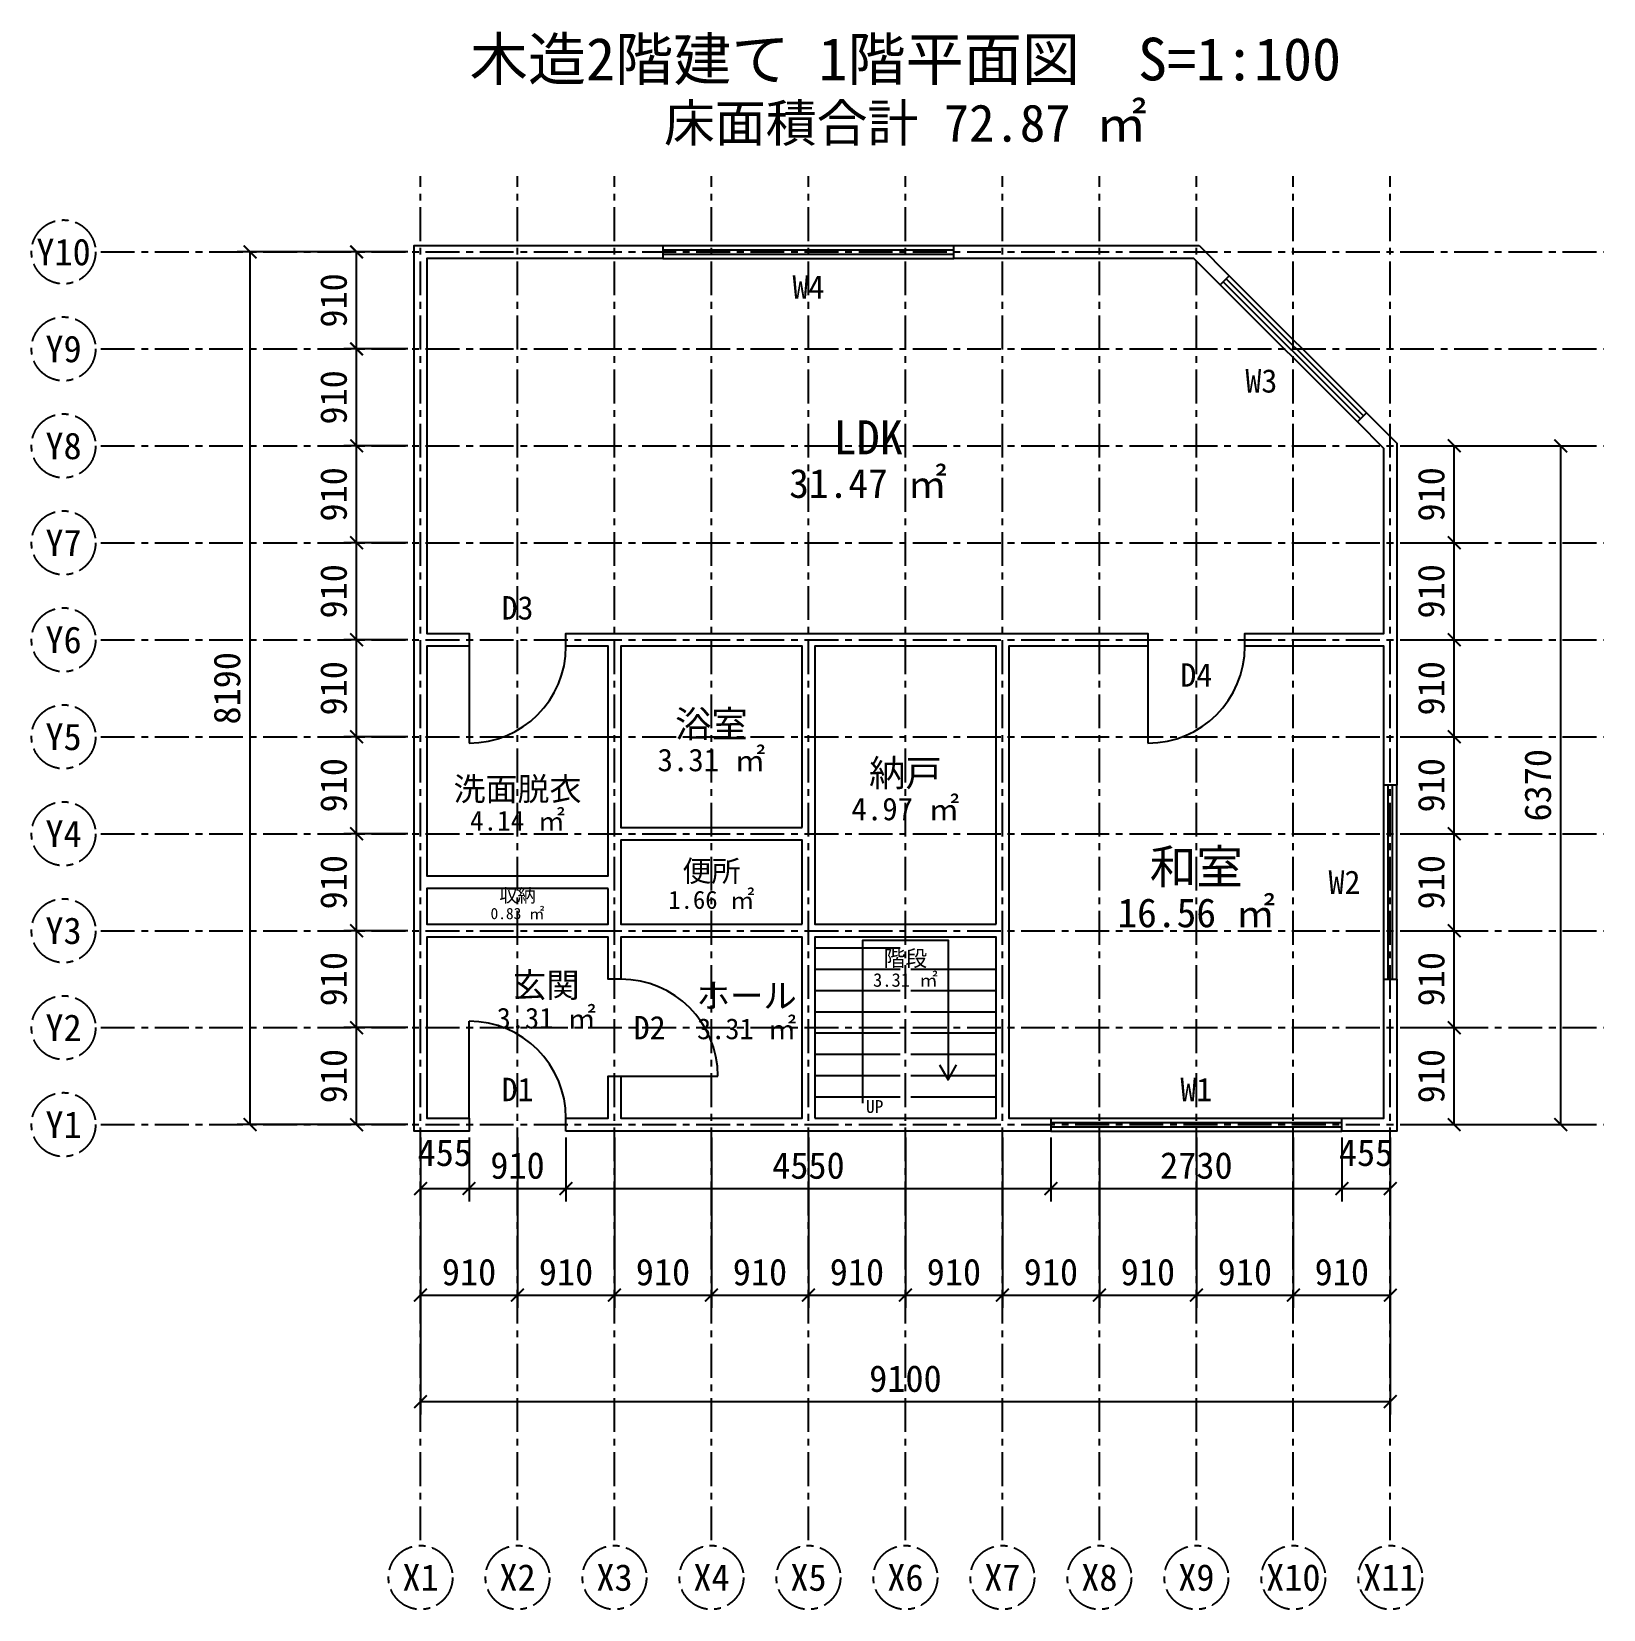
# Model space of a CAD drawing. Header units: millimetres. Extents: x -3650 to 11100, y -4550 to 10258.
import ezdxf
from ezdxf.enums import TextEntityAlignment as Align

# ---------------------------------------------------------------- set-up
doc = ezdxf.new("R2010")
doc.units = ezdxf.units.MM
doc.header["$LTSCALE"] = 100
doc.linetypes.add('CENTER', pattern=[5.08, 3.175, -0.635, 0.635, -0.635])
for name, color, linetype in [('DIM', 5, 'Continuous'), ('GRID', 8, 'CENTER'), ('OPENING', 3, 'Continuous'), ('ROOM', 4, 'Continuous'), ('STAIR', 6, 'Continuous'), ('TEXT', 7, 'Continuous'), ('WALL', 7, 'Continuous')]:
    doc.layers.add(name, color=color, linetype=linetype)
doc.styles.add('JPTXT', font='msgothic.ttc')
doc.dimstyles.new('ARCH', dxfattribs={"dimtxt": 250, "dimasz": 120, "dimexe": 120, "dimexo": 120, "dimgap": 90, "dimtad": 1, "dimdec": 0, "dimtxsty": 'JPTXT', "dimblk": 'ARCHTICK', "dimcen": 2.5, "dimclrt": 256, "dimazin": 3, "dimtfac": 1, "dimtmove": 0, "dimatfit": 3})

# ---------------------------------------------------------------- blocks, each defined once
blk = doc.blocks.new('_ARCHTICK')
at = {"color": 0, "linetype": 'BYBLOCK', "const_width": 0.15}
blk.add_lwpolyline([(-0.5, -0.5), (0.5, 0.5)], dxfattribs=at)

msp = doc.modelspace()

# ---------------------------------------------------------------- linework, layer by layer
at = {"layer": 'GRID'}
for p, q in [((0, -3900), (0, 8900)), ((910, -3900), (910, 8900)), ((1820, -3900), (1820, 8900)), ((2730, -3900), (2730, 8900)), ((3640, -3900), (3640, 8900)), ((4550, -3900), (4550, 8900)), ((5460, -3900), (5460, 8900)), ((6370, -3900), (6370, 8900)), ((7280, -3900), (7280, 8900)), ((8190, -3900), (8190, 8900)), ((9100, -3900), (9100, 8900)), ((-3000, 8190), (11100, 8190)), ((-3000, 7280), (11100, 7280)), ((-3000, 6370), (11100, 6370)), ((-3000, 5460), (11100, 5460)), ((-3000, 4550), (11100, 4550)), ((-3000, 3640), (11100, 3640)), ((-3000, 2730), (11100, 2730)), ((-3000, 1820), (11100, 1820)), ((-3000, 910), (11100, 910)), ((-3000, 0), (11100, 0))]:
    msp.add_line(p, q, dxfattribs=at)
for centre in [(-3350, 8190), (-3350, 7280), (-3350, 6370), (-3350, 5460), (-3350, 4550), (-3350, 3640), (-3350, 2730), (-3350, 1820), (-3350, 910), (-3350, 0), (0, -4250), (910, -4250), (1820, -4250), (2730, -4250), (3640, -4250), (4550, -4250), (5460, -4250), (6370, -4250), (7280, -4250), (8190, -4250), (9100, -4250)]:
    msp.add_circle(centre, 300, dxfattribs=at)
at = {"layer": 'OPENING'}
for p, q in [((2275, 8250), (5005, 8250)), ((2275, 8210), (5005, 8210)), ((2275, 8170), (5005, 8170)), ((2275, 8130), (5005, 8130)), ((8791, 6594.1), (7504.1, 7881)), ((8819.3, 6622.4), (7532.4, 7909.3)), ((8847.6, 6650.7), (7560.7, 7937.6)), ((8875.9, 6679), (7589, 7965.9)), ((455, 4490), (455, 3580)), ((6825, 4490), (6825, 3580)), ((9040, 1365), (9040, 3185)), ((9080, 1365), (9080, 3185)), ((9120, 1365), (9120, 3185)), ((9160, 1365), (9160, 3185)), ((455, 60), (455, 970)), ((1880, 455), (2790, 455)), ((5915, 60), (8645, 60)), ((5915, 20), (8645, 20)), ((5915, -20), (8645, -20)), ((5915, -60), (8645, -60))]:
    msp.add_line(p, q, dxfattribs=at)
for centre, start, end in [((455, 4490), 270, 360), ((6825, 4490), 270, 360), ((1880, 455), 0, 90), ((455, 60), 0, 90)]:
    msp.add_arc(centre, 910, start, end, dxfattribs=at)
at = {"layer": 'STAIR'}
for p, q in [((3700, 1660), (4500, 1660)), ((3700, 1460), (4500, 1460)), ((4600, 1460), (5400, 1460)), ((3700, 1260), (4500, 1260)), ((4600, 1260), (5400, 1260)), ((3700, 1060), (4500, 1060)), ((4600, 1060), (5400, 1060)), ((3700, 860), (4500, 860)), ((4600, 860), (5400, 860)), ((3700, 660), (4500, 660)), ((4600, 660), (5400, 660)), ((3700, 460), (4500, 460)), ((4600, 460), (5400, 460)), ((3700, 260), (4500, 260)), ((4600, 260), (5400, 260))]:
    msp.add_line(p, q, dxfattribs=at)
for points in [[(4150, 200), (4150, 1730), (4950, 1730), (4950, 420)], [(4870, 560), (4950, 420), (5030, 560)]]:
    msp.add_lwpolyline(points, dxfattribs=at)
at = {"layer": 'WALL'}
for points in [[(1365, -60), (1365, 60), (1760, 60), (1760, 455), (1880, 455), (1880, 60), (3580, 60), (3580, 1760), (1880, 1760), (1880, 1365), (1760, 1365), (1760, 1760), (60, 1760), (60, 60), (455, 60), (455, -60), (-60, -60), (-60, 8250), (2275, 8250), (2275, 8130), (60, 8130), (60, 4610), (455, 4610), (455, 4490), (60, 4490), (60, 2335), (1760, 2335), (1760, 4490), (1365, 4490), (1365, 4610), (6825, 4610), (6825, 4490), (5520, 4490), (5520, 60), (5915, 60), (5915, -60)], [(7304.9, 8250), (7589, 7965.9), (7504.1, 7881), (7255.1, 8130), (5005, 8130), (5005, 8250)], [(9160, 6394.9), (9160, 3185), (9040, 3185), (9040, 4490), (7735, 4490), (7735, 4610), (9040, 4610), (9040, 6345.1), (8791, 6594.1), (8875.9, 6679)], [(3580, 2790), (3580, 4490), (1880, 4490), (1880, 2790)], [(5400, 1880), (5400, 4490), (3700, 4490), (3700, 1880)], [(3580, 1880), (3580, 2670), (1880, 2670), (1880, 1880)], [(1760, 2215), (60, 2215), (60, 1880), (1760, 1880)], [(3700, 60), (5400, 60), (5400, 1760), (3700, 1760)], [(8645, -60), (8645, 60), (9040, 60), (9040, 1365), (9160, 1365), (9160, -60)]]:
    msp.add_lwpolyline(points, close=True, dxfattribs=at)

# ---------------------------------------------------------------- texts
at = {"layer": 'GRID', "style": 'JPTXT'}
for s, p in [('Y10', (-3350, 8190)), ('Y9', (-3350, 7280)), ('Y8', (-3350, 6370)), ('Y7', (-3350, 5460)), ('Y6', (-3350, 4550)), ('Y5', (-3350, 3640)), ('Y4', (-3350, 2730)), ('Y3', (-3350, 1820)), ('Y2', (-3350, 910)), ('Y1', (-3350, 0)), ('X1', (0, -4250)), ('X2', (910, -4250)), ('X3', (1820, -4250)), ('X4', (2730, -4250)), ('X5', (3640, -4250)), ('X6', (4550, -4250)), ('X7', (5460, -4250)), ('X8', (6370, -4250)), ('X9', (7280, -4250)), ('X10', (8190, -4250)), ('X11', (9100, -4250))]:
    msp.add_text(s, height=250, dxfattribs=at).set_placement(p, align=Align.MIDDLE_CENTER)
at = {"layer": 'OPENING', "style": 'JPTXT'}
for s, p in [('W4', (3640, 7860)), ('W3', (7890, 6980)), ('D3', (910, 4850)), ('D4', (7280, 4220)), ('W2', (8670, 2275)), ('D2', (2150, 910)), ('D1', (910, 330)), ('W1', (7280, 330))]:
    msp.add_text(s, height=220, dxfattribs=at).set_placement(p, align=Align.MIDDLE_CENTER)
at = {"layer": 'ROOM', "style": 'JPTXT'}
for s, height, p in [('LDK', 320, (4200, 6450)), ('31.47 ㎡', 272, (4200, 6018)), ('浴室', 250, (2730, 3760)), ('3.31 ㎡', 212.5, (2730, 3422.5)), ('納戸', 250, (4550, 3300)), ('洗面脱衣', 220, (910, 3150)), ('4.14 ㎡', 187, (910, 2853)), ('4.97 ㎡', 212.5, (4550, 2962.5)), ('和室', 320, (7280, 2420)), ('便所', 200, (2730, 2380)), ('収納', 125, (910, 2150)), ('1.66 ㎡', 170, (2730, 2110)), ('16.56 ㎡', 272, (7280, 1988)), ('0.83 ㎡', 106.25, (910, 1981.2)), ('階段', 150, (4550, 1560)), ('玄関', 230, (1180, 1310)), ('ホール', 230, (3060, 1210)), ('3.31 ㎡', 127.5, (4550, 1357.5)), ('3.31 ㎡', 195.5, (1180, 999.5)), ('3.31 ㎡', 195.5, (3060, 899.5))]:
    msp.add_text(s, height=height, dxfattribs=at).set_placement(p, align=Align.MIDDLE_CENTER)
at = {"layer": 'STAIR', "style": 'JPTXT'}
msp.add_text('UP', height=120, dxfattribs=at).set_placement((4180, 110))
at = {"layer": 'TEXT', "style": 'JPTXT'}
for s, height, p in [('木造2階建て 1階平面図  S=1:100', 400, (4550, 10000)), ('床面積合計 72.87 ㎡', 350, (4550, 9400))]:
    msp.add_text(s, height=height, dxfattribs=at).set_placement(p, align=Align.MIDDLE_CENTER)

# ---------------------------------------------------------------- dimensions: what is measured, and where the dimension line sits
at = {"layer": 'DIM'}
for base, p1, p2 in [((-1600, 0), (0, 0), (0, 8190)), ((-600, 7280), (0, 7280), (0, 8190)), ((-600, 6370), (0, 6370), (0, 7280)), ((-600, 5460), (0, 5460), (0, 6370)), ((9700, 5460), (9100, 5460), (9100, 6370)), ((10700, 0), (9100, 0), (9100, 6370)), ((-600, 4550), (0, 4550), (0, 5460)), ((9700, 4550), (9100, 4550), (9100, 5460)), ((-600, 3640), (0, 3640), (0, 4550)), ((9700, 3640), (9100, 3640), (9100, 4550)), ((-600, 2730), (0, 2730), (0, 3640)), ((9700, 2730), (9100, 2730), (9100, 3640)), ((-600, 1820), (0, 1820), (0, 2730)), ((9700, 1820), (9100, 1820), (9100, 2730)), ((-600, 910), (0, 910), (0, 1820)), ((9700, 910), (9100, 910), (9100, 1820)), ((-600, 0), (0, 0), (0, 910)), ((9700, 0), (9100, 0), (9100, 910))]:
    msp.add_linear_dim(base=base, p1=p1, p2=p2, angle=90, dimstyle='ARCH', dxfattribs=at).render()
for base, p1, p2 in [((0, -600), (0, 0), (455, 0)), ((0, -1600), (0, 0), (910, 0)), ((0, -2600), (0, 0), (9100, 0)), ((455, -600), (455, 0), (1365, 0)), ((910, -1600), (910, 0), (1820, 0)), ((1365, -600), (1365, 0), (5915, 0)), ((1820, -1600), (1820, 0), (2730, 0)), ((2730, -1600), (2730, 0), (3640, 0)), ((3640, -1600), (3640, 0), (4550, 0)), ((4550, -1600), (4550, 0), (5460, 0)), ((5460, -1600), (5460, 0), (6370, 0)), ((5915, -600), (5915, 0), (8645, 0)), ((6370, -1600), (6370, 0), (7280, 0)), ((7280, -1600), (7280, 0), (8190, 0)), ((8190, -1600), (8190, 0), (9100, 0)), ((8645, -600), (8645, 0), (9100, 0))]:
    msp.add_linear_dim(base=base, p1=p1, p2=p2, dimstyle='ARCH', dxfattribs=at).render()

doc.saveas('drawing.dxf')
